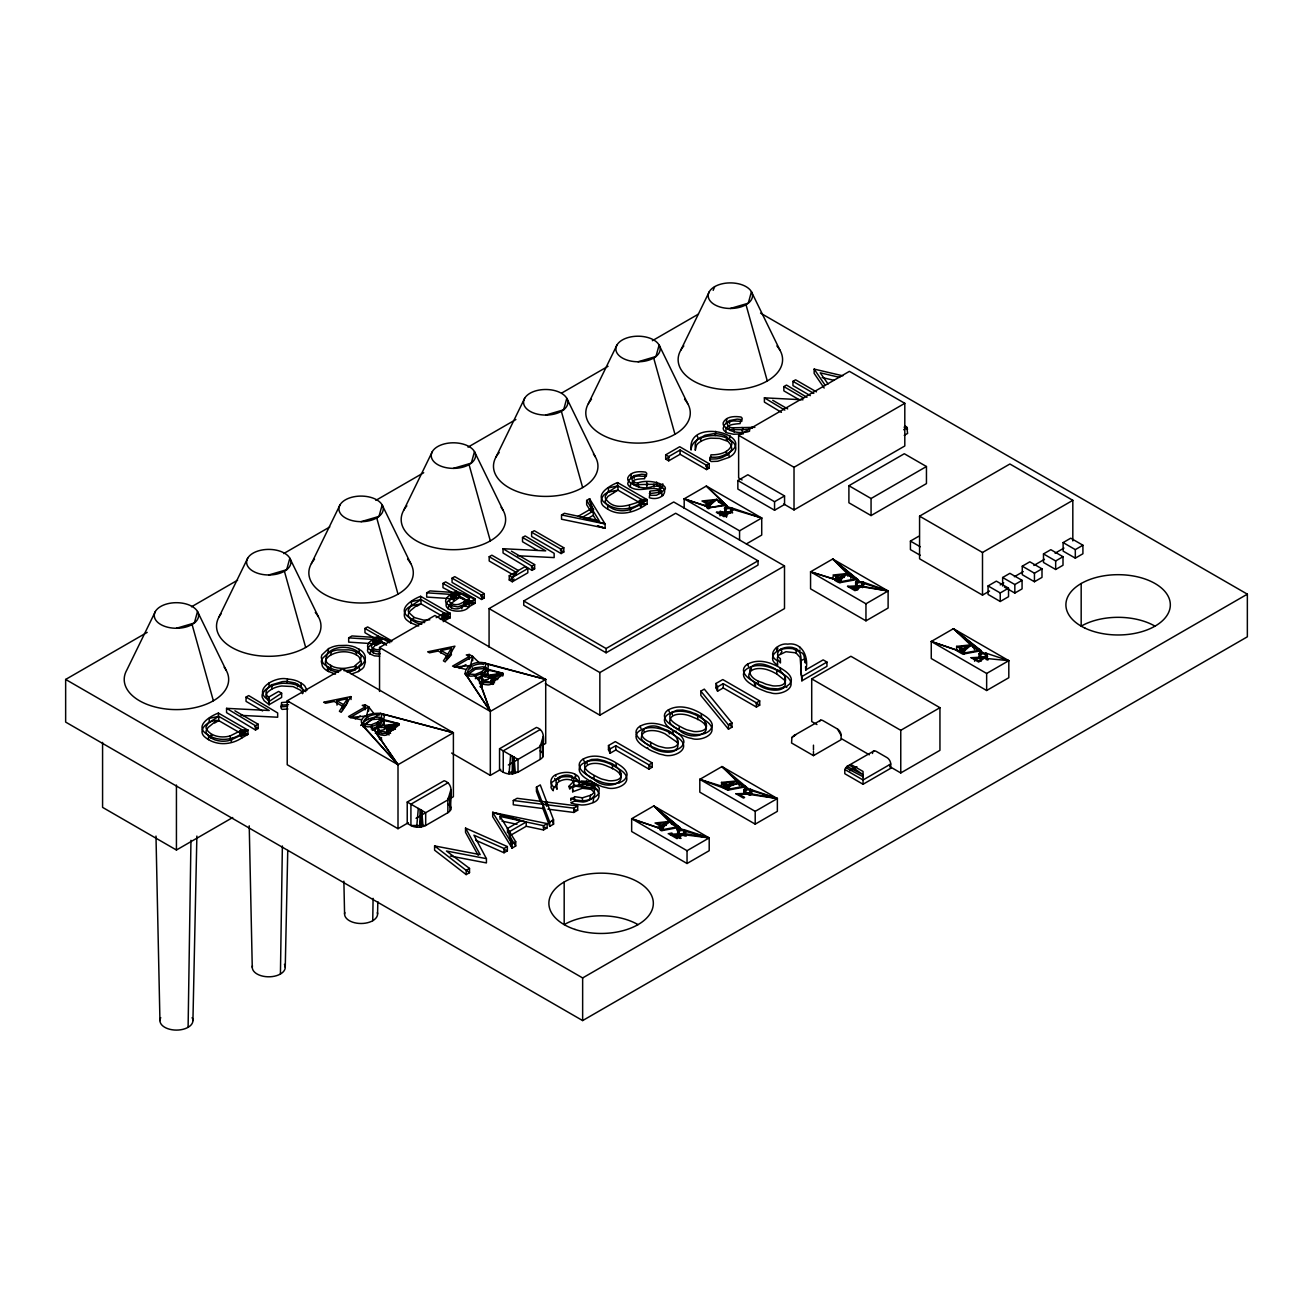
<?xml version="1.0" encoding="UTF-8"?>
<svg xmlns="http://www.w3.org/2000/svg" width="1313" height="1313" viewBox="0 0 1313 1313"><rect width="100%" height="100%" fill="white"/><g stroke="black" fill="none" stroke-linecap="round" stroke-linejoin="round"><path stroke-width="1.5" d="M420.029 809.432L419.947 827.19L416.681 827.19A10.438 6.023 0 0 1 410.92 825.5L407.227 823.366L407.227 802.046L444.155 780.726C455.627 784.386 449.391 799.174 450.786 807.495M512.349 756.124L512.267 773.882L509.001 773.882A10.438 6.023 0 0 1 503.24 772.192L499.547 770.058L499.547 748.738L536.475 727.418C547.948 731.095 541.711 745.882 543.106 754.187M421.539 826.96L421.686 810.384L419.947 827.19L425.691 825.5L447.864 812.698L447.864 798.353M513.859 773.669L514.007 757.076L512.267 773.882L518.011 772.192L540.168 759.406L540.168 745.062M188.104 1027.308L190.959 840.353M280.424 974.016L282.377 845.982M372.744 920.708L373.089 898.355M488.452 671.632L486.187 667.956A7.451 4.3 0 0 0 482.724 666.791L474.535 667.907L465.048 674.308M676.802 829.865L676.802 827.026L671.665 824.055L653.808 805.919L709.201 837.907L709.201 850.693L687.044 863.494L631.651 831.506L631.651 818.721L653.808 805.919L679.625 827.338L677.639 830.128L683.81 830.735L683.548 834.855A3.414 1.97 0 0 1 684.516 835.61M684.188 508.312L684.188 498.842L706.345 486.04L726.565 505.341L724.563 508.131L730.75 508.755L730.488 512.874A3.397 1.97 0 0 0 726.631 512.562L725.564 509.772M857.635 583.645L857.635 579.378L840.451 582.578L840.057 581.807L854.812 579.066L849.675 576.095L832.721 559.01L888.113 590.981L888.113 608.034L865.956 620.836L810.564 588.848L810.564 571.795L832.721 559.01L857.635 579.378L855.649 582.168L861.82 582.791L861.558 586.911A3.414 1.97 0 0 1 862.526 587.65M981.205 654.99L981.205 650.723L964.021 653.923L963.627 653.152L978.382 650.411L973.245 647.44L953.419 628.681L1008.811 660.669L1008.811 677.721L986.654 690.507L931.262 658.535L931.262 641.483L953.419 628.681L981.205 650.723L979.219 653.513L985.39 654.12L985.127 658.24A3.414 1.97 0 0 1 986.375 659.766M192.929 1020.578L196.884 836.069M285.249 967.271L287.76 850.43M377.57 913.979L377.832 901.67M649.902 492.112L650.526 495.362L656.352 495.264L660.784 493.163L661.112 490.389C651.379 484.76 637.905 494.197 628.812 485.876A10.849 6.253 0 0 1 627.745 483.397L629.042 479.836L632.193 477.587A12.03 6.942 0 0 1 638.43 476.012L646.275 476.504L646.767 473.402L645.619 472.138C639.546 471.186 630.946 471.252 627.877 477.587A12.884 7.435 0 0 0 627.991 480.263L630.683 483.151A10.471 6.056 0 0 0 634.868 484.694L656.024 484.202L660.734 485.728L661.243 488.288L658.683 490.307L650.148 491.062L649.328 497.742C664.624 502.469 672.748 484.349 652.84 486.319C639.694 492.244 618.538 479.048 644.601 478.736L645.536 474.6L641.762 474.206L634.163 475.651L634.113 478.539M749.608 431.156C736.921 436.425 711.843 425.363 740.04 423.623L740.975 419.504L737.2 419.11L729.618 420.554L729.552 423.426M494.558 682.858L493.048 681.48L492.9 677.131L490.685 676.047L503.01 674.554L502.748 673.241L487.648 669.17L484.628 671.862A37.946 21.911 0 0 1 481.789 673.569C454.823 684.106 465.114 658.617 484.382 662.901L545.716 679.445L545.716 743.404L542.253 745.407M630.683 483.151L630.306 487.189M725.761 432.075L724.251 430.762A10.849 6.253 0 0 1 723.184 428.284L724.481 424.723L727.648 422.491A12.03 6.942 0 0 1 733.885 420.899L741.73 421.407L742.206 418.289L741.057 417.042C734.985 416.09 726.384 416.155 723.315 422.491A12.884 7.435 0 0 0 723.447 425.166L726.138 428.054L725.761 432.075L727.221 432.88L733.524 434.258L743.339 433.864M795.957 652.84L785.978 651.724L778.74 655.22A11.259 6.499 0 0 0 777.444 657.665A10.98 6.335 0 0 0 777.591 659.471L780.464 662.934L780.349 658.584C775.064 655.811 778.067 649.147 783.04 648.261A10.832 6.253 0 0 1 788.112 647.227A11.44 6.598 0 0 1 792.396 647.44L796.351 648.786L795.957 652.84L800.159 657.452L801.849 680.823L826.944 666.331L826.944 662.064L823.153 659.881L805.969 669.794C808.874 657.304 802.44 641.827 787.603 644.141C778.412 642.467 765.61 654.481 777.394 660.767L777.706 665.231L774.719 662.95A17.414 10.061 0 0 1 772.848 660.242C770.682 651.921 781.875 648.245 788.374 648.409A16.609 9.585 0 0 1 792.921 648.77L802.21 653.037A16.445 9.503 0 0 1 803.884 655.335L805.345 663.032L805.345 658.765L800.881 660.521L800.881 663.721M736.38 783.713L736.527 780.94L721.969 766.579L699.813 779.364L699.813 792.166L755.205 824.137L777.362 811.352L777.362 798.55L721.969 766.579L739.219 782.827L746.03 786.766L746.03 791.033M650.641 742.321L654.974 744.652A36.255 20.926 0 0 0 658.65 746.276L665.363 747.901A12.26 7.074 0 0 0 669.761 747.885C686.354 746.572 674.537 731.374 664.985 729.519A34.794 20.089 0 0 0 661.227 727.976C647.621 720.755 631.11 734.591 650.641 742.321L650.821 746.687C657.55 753.055 681.595 756.419 677.41 742.501L677.475 739.761M758.29 681.447L758.29 684.647C765.019 690.999 789.064 694.38 784.879 680.462L784.944 677.705M302.482 693.543A17.775 10.258 0 0 0 302.958 690.983L302.285 688.472A17.217 9.946 0 0 0 300.611 686.207L295.13 682.941L287.235 681.48A17.857 10.307 0 0 0 282.361 681.644L272.152 684.664L271.66 689.21A21.533 12.424 0 0 1 275.549 687.454L276.945 686.994A20.877 12.063 0 0 1 281.753 685.977L293.078 686.584L300.185 690.047A17.003 9.815 0 0 1 302.187 692.575L302.63 693.559M728.699 453.428L729.355 457.301L732.26 455.234A21.221 12.244 0 0 0 735.017 451.836C738.743 443.794 729.01 438.066 722.396 436.622A20.893 12.063 0 0 0 716.701 435.686C707.133 434.948 691.377 438.247 691.081 450.08C686.617 413.365 769.188 439.149 720.181 456.579A21.221 12.26 0 0 1 715.224 457.252L710.202 457.187L709.89 460.354L711.137 461.519L717.719 461.273L729.355 457.301M568.906 786.405L569.744 789.097L573.371 785.831L574.011 782.285A6.696 3.857 0 0 0 568.611 779.545C563.359 778.609 552.363 782.614 557.073 789.326L556.761 784.6C551.608 775.13 575.127 770.78 573.847 780.808A17.84 10.307 0 0 1 571.368 783.68L568.906 786.405L572.698 787.521L578.852 784.813A12.523 7.238 0 0 1 583.185 783.927L591.605 785.338L591.047 789.326L594.543 792.56A12.638 7.287 0 0 1 594.592 795.268L591.835 798.665L587.124 801.127A11.784 6.795 0 0 1 582.939 802.03L574.815 801.028L570.81 802.719A25.456 14.689 0 0 0 575.127 804.13L581.265 804.984A15.608 9.01 0 0 0 586.09 804.672A15.871 9.158 0 0 0 590.538 803.523C607.919 799.24 595.101 781.022 582.053 785.141M450.917 789.622L447.864 799.912L416.024 818.278M543.237 736.314L540.168 746.605L508.344 764.987M581.15 780.972L591.145 781.777A15.346 8.863 0 0 1 595.249 783.615L599.286 788.128L598.794 793.298A18.349 10.602 0 0 1 595.265 796.843L593.706 797.795L593.099 802.391M700.535 437.344L700.912 441.381L699.796 442.071A18.612 10.75 0 0 0 696.53 445.156L695.283 450.31L695.217 445.074A19.318 11.144 0 0 1 695.644 442.612A18.005 10.389 0 0 1 697.909 439.297L705.032 435.227L713.517 433.7A17.643 10.192 0 0 1 718.769 433.996L721.986 434.685A17.693 10.225 0 0 1 726.302 436.474L731.587 442.12A16.495 9.519 0 0 1 731.718 444.762C728.994 452.952 718.572 454.987 710.973 454.823L709.89 460.354M726.302 436.474L727.484 440.019L726.631 440.922L719.606 438.394L710.842 438.165A17.988 10.389 0 0 0 705.836 439.215A21.484 12.408 0 0 0 700.912 441.381M416.681 827.19L418.305 808.431M509.001 773.882L510.626 755.139M370.512 726.483L378.801 734.394A8.502 4.907 0 0 0 382.575 735.132C388.779 736.987 395.032 728.354 386.646 726.45L398.988 724.973L398.709 723.644L383.626 719.573C361.338 739.35 348.848 712.352 380.36 713.32L453.395 732.752L453.395 796.712L449.932 798.714M492.9 677.131C498.71 680.708 490.816 685.944 486.598 684.73A8.502 4.907 0 0 1 482.823 683.991L474.535 676.064M387.122 734.23L388.106 731.883C389.239 728.108 383.511 726.795 380.754 727.55M491.144 683.81L492.129 681.48C493.261 677.689 487.533 676.392 484.776 677.131M381.443 716.192L381.541 718.736L377.586 722.183L377.176 726.68L371.3 729.092L372.285 725.991M485.482 665.789L485.564 668.333L481.608 671.764L481.198 676.277L475.322 678.69M482.363 685.829L481.559 684.336L482.872 682.136L482.708 677.984L481.559 679.609L483.66 682.432L482.593 684.598M631.504 473.698L630.7 478.441M726.942 418.584L726.155 423.328M466.558 599.91L459.648 597.284L449.473 604.571A6.598 3.808 0 0 0 451.377 607.821L453.888 608.723A6.746 3.89 0 0 0 459.599 608.296L463.965 606.163L469.118 606.688L475.175 603.192L475.175 598.925L469.118 602.421L469.118 606.688C462.816 615.797 436.08 609.774 450.064 599.352M654.005 487.025L653.923 484.185M335.504 674.143L327.462 670.976A22.387 12.933 0 0 1 324.426 668.727A20.45 11.801 0 0 1 322.424 666.233L321.357 661.604A21.993 12.703 0 0 1 322.095 658.831L327.79 653.3L328.627 648.573L332.583 646.882A20.204 11.669 0 0 1 338.491 645.553L346.648 645.372A20.647 11.915 0 0 1 351.244 646.045A19.843 11.456 0 0 1 355.413 647.309L360.944 650.378A21.5 12.408 0 0 1 363.209 652.512C370.282 661.013 358.252 669.433 350.325 670.057A21.221 12.244 0 0 1 345.614 670.648L343.957 670.697M726.532 517.174L725.712 512.923L731.243 512.251L733.245 509.51L729.651 507.327L724.563 508.131L725.531 511.955L732.227 512.562M579.542 782.663L579.246 778.691A11.571 6.68 0 0 0 577.014 775.376L573.305 773.423A13.639 7.878 0 0 0 564.459 772.454L562.555 772.701A16.774 9.683 0 0 0 557.204 774.21C551.558 775.523 548.145 782.991 553.561 786.782L553.249 790.738L552.428 789.835A18.415 10.635 0 0 1 551 787.439L551.739 782.482L558.025 778.133A16.774 9.683 0 0 1 563.507 776.82C569.103 776.18 578.918 777.165 579.279 784.37L580.264 785.371L578.951 785.617L579.542 784.074M799.568 647.883L799.748 646.932M591.605 785.338C596.676 787.258 594.789 793.725 590.538 795.268L589.586 800.06M749.969 794.299L750.1 790.098L744.044 789.556L746.03 786.766L728.846 789.966L699.813 779.364L755.205 811.352L777.362 798.55L748.279 788.653L744.044 789.556L744.044 792.757M379.834 714.978L378.62 714.567L365.195 724.497L364.916 727.189M468.938 675.358L469.217 674.078C463.194 668.038 478.753 662.015 483.857 664.559M389.108 734.968L386.498 732.621L387.187 728.797M361.502 719.754L350.194 717.505L368.658 706.837L366.606 715.946L350.194 717.505L348.536 716.537L365.096 706.985L362.257 705.344L365.244 704.868L368.658 706.837L373.565 713.123M466.492 676.146L466.788 674.898M469.726 668.908L472.68 656.434L469.266 654.465L466.296 654.924L469.135 656.566L452.558 666.134L465.524 669.335M476.307 675.588L476.685 678.312M590.489 781.284L589.389 780.644A65.355 37.732 0 0 1 586.435 778.757C582.151 776.229 576.407 770.485 580.658 765.463A14.525 8.387 0 0 1 583.202 763.329C591.244 758.668 601.338 760.178 609.511 763.723A51.798 29.904 0 0 1 612.81 765.298L620.868 770.189A36.731 21.205 0 0 1 624.135 773.012C633.834 783.451 614.944 791.033 606.343 787.603A23.716 13.688 0 0 1 602.158 786.618L594.855 783.648A66.224 38.241 0 0 1 591.589 781.924L590.702 780.349M647.293 748.476L646.193 747.836A65.355 37.732 0 0 1 643.255 745.965C638.971 743.421 633.227 737.676 637.478 732.654A14.525 8.387 0 0 1 640.005 730.52C648.048 725.859 658.158 727.369 666.315 730.914A51.798 29.904 0 0 1 669.614 732.49L677.672 737.397A36.731 21.205 0 0 1 680.938 740.204C690.654 750.659 671.747 758.241 663.163 754.811A23.716 13.688 0 0 1 658.962 753.826L651.675 750.855A66.224 38.241 0 0 1 648.409 749.116L647.522 747.54M675.703 732.08L674.603 731.439A65.355 37.732 0 0 1 671.665 729.552C667.381 727.025 661.637 721.28 665.888 716.258A14.525 8.387 0 0 1 668.415 714.124C676.458 709.463 686.551 710.973 694.725 714.518A51.798 29.904 0 0 1 698.024 716.094L706.082 720.985A36.731 21.205 0 0 1 709.348 723.808C719.064 734.262 700.157 741.845 691.557 738.398A23.716 13.688 0 0 1 687.372 737.414L680.068 734.443A66.224 38.241 0 0 1 676.819 732.72L675.932 731.144M659.421 489.191L659.815 485.121M571.943 779.019L572.041 776.229M210.556 736.314L210.884 735.083L211.902 735.657L210.556 736.314L210.72 737.824L213.904 739.449A17.2 9.93 0 0 0 217.974 740.696L221.076 741.139A14.41 8.321 0 0 0 225.721 741.09C233.78 740.63 239.606 733.491 247.927 734.394L247.927 730.126L218.385 713.074C211.606 715.552 194.603 725.006 205.632 733.393A27.146 15.674 0 0 0 208.537 735.378C218.483 741.287 231.416 740.417 240.985 734.131M240.968 730.373L247.927 734.394L241.444 735.296L241.969 733.573L247.927 730.126L240.164 731.111L240.164 735.378L241.969 737.84L247.927 734.394L242.249 734.18L218.762 720.624C210.195 718.605 195.046 730.012 205.632 737.66A27.146 15.674 0 0 0 208.537 739.646C218.861 745.817 232.204 744.487 241.969 737.84L241.444 735.296L247.927 730.126L242.249 729.913L230.267 735.871L230.267 740.138M820.773 720.181L793.741 735.707L791.903 737.479L791.575 742.994L813.469 755.631L841.141 739.662L841.141 735.395L837.448 728.994L822.939 720.624A5.219 3.02 60 0 0 819.427 721.543M574.815 801.028L574.405 796.63L582.398 797.812L590.538 795.268M208.537 735.378L208.537 739.646M443.236 621.623L450.178 617.619L450.178 613.352L420.636 596.299C413.858 598.794 396.854 608.247 407.883 616.618A27.146 15.674 0 0 0 410.788 618.604L410.788 622.871L418.666 626.022M444.959 614.615L450.178 617.619L444.5 617.405L444.5 613.138L442.415 614.336L442.415 618.604L444.221 621.065L444.221 616.798L450.178 613.352L444.5 613.138L421.013 599.581L411.478 601.584L411.478 605.851C404.962 607.952 401.023 616.601 407.883 620.885A27.146 15.674 0 0 0 410.788 622.871M607.738 504.898L607.738 509.165C620.425 517.076 635.968 512.037 647.128 503.913L647.128 499.646L617.586 482.593C610.808 485.088 593.804 494.525 604.833 502.912A27.146 15.674 0 0 0 607.738 504.898C617.701 510.806 630.617 509.936 640.186 503.65M647.128 503.913C638.807 503.01 632.981 510.166 624.939 510.609A14.41 8.321 0 0 1 620.278 510.659L617.176 510.215A17.2 9.93 0 0 1 613.105 508.968L608.017 506.014L605.572 502.797A13.77 7.96 0 0 1 605.342 500.302L607.952 496.396L617.963 490.143L617.963 485.876L607.804 492.26L605.309 496.199A13.852 7.993 0 0 0 605.638 498.71C616.092 513.892 634.048 502.173 647.128 499.646L640.646 504.816L647.128 503.913L641.45 503.7L641.45 499.432L639.365 500.63L639.365 504.898L641.171 507.36L641.171 503.092L647.128 499.646L641.45 499.432L617.963 485.876L608.428 487.878L608.428 492.145C601.912 494.23 597.973 502.895 604.833 507.179A27.146 15.674 0 0 0 607.738 509.165M731.226 510.609L731.965 508.147M862.296 584.646L863.035 582.184L857.996 581.364L855.649 582.168L855.649 585.368M985.866 655.975L986.605 653.513L981.566 652.709L979.219 653.513L979.219 656.713M646.817 487.648L646.964 484.792M742.272 432.551L742.403 429.696L730.307 429.581A10.471 6.056 0 0 1 726.138 428.054M658.683 493.146L658.683 490.307M297.493 686.814L297.838 684.171M347.157 672.289A19.81 11.44 0 0 0 351.392 671.353L355.052 669.893L355.938 666.216L345.976 668.169A17.266 9.962 0 0 1 341.035 668.317L337.654 667.94A16.248 9.372 0 0 1 333.026 666.627L328.217 663.82A16.79 9.7 0 0 1 326.001 661.096C324.327 645.225 351.917 643.534 360.09 653.841A18.201 10.52 0 0 1 361.206 656.287L360.172 661.309L355.052 665.625M872.472 753.481A5.219 3.02 60 0 1 876.165 751.348L887.03 757.617A5.219 3.02 60 0 1 890.723 764.018L890.723 768.286L863.051 784.255L844.801 773.718L844.801 769.467L846.967 766.447L873.998 750.921M390.256 641.351L381.623 638.069L371.448 645.356A6.598 3.808 0 0 0 373.352 648.606L373.352 652.856L375.863 653.759A6.746 3.89 0 0 0 380.327 653.693M469.611 600.894L475.175 603.192L468.872 603.996L475.175 598.925L459.648 593.016L449.473 600.32A6.598 3.808 0 0 0 451.377 603.553L451.377 607.821M379.703 656.237L374.402 655.86L369.856 653.858L370.873 650.23C361.814 645.471 373.778 637.937 378.604 636.313L391.586 641.68M447.881 608.805L448.898 605.178C439.839 600.435 451.803 592.885 456.612 591.277L475.175 598.925L445.632 581.872L442.99 583.399L442.99 587.666L464.047 598.597M713.172 290.337L714.699 286.644M591.047 789.326L582.414 788.276L572.698 791.788L572.698 789.655M649.328 493.491C683.909 491.193 654.235 476.865 637.987 482.856L638.692 487.156M754.893 427.332L733.442 427.759L734.131 432.059M799.568 651.067L800.06 649.968M594.871 787.652L595.249 783.615M360.665 725.498C364.44 719.918 371.989 716.652 378.702 717.21A7.451 4.3 0 0 1 382.165 718.359L384.446 721.182M327.331 668.054L327.856 666.938L324.721 664.723A20.565 11.866 0 0 1 322.588 662.261L321.34 657.665A22.173 12.802 0 0 1 321.948 654.875L328.627 648.573M729.486 439.51L729.88 435.473M287.005 683.285L287.498 679.067C275.714 675.653 250.799 689.998 268.935 700.272L269.132 704.654L281.639 697.433L281.639 693.166L278.602 691.426L268.755 697.105L269.132 704.654L264.143 700.732L262.305 697.4A18.612 10.75 0 0 1 262.37 693.953L265.423 689.686L270.412 686.502A25.702 14.837 0 0 1 274.171 684.959L278.717 683.794A20.893 12.063 0 0 1 283.526 683.269L290.37 683.597A20.68 11.948 0 0 1 295.622 684.779A20.975 12.112 0 0 1 298.773 685.993L305.781 691.656M481.953 687.881L482.166 685.14L480.821 682.973M715.208 435.588L715.716 431.353M155.361 611.53L126.77 670.139A52.225 30.15 0 0 0 179.175 709.562A52.225 30.15 0 0 0 224.146 667.185M219.09 616.831L247.681 558.238M210.72 737.824L206.371 733.278A13.77 7.96 0 0 1 206.141 730.783L208.028 727.533L215.365 721.51L218.762 720.624L218.762 716.356L209.227 718.359L209.227 722.626M311.411 563.523L340.001 504.931M403.731 510.232L432.322 451.639M421.768 624.2L420.226 623.921A17.2 9.93 0 0 1 416.155 622.674L411.067 619.72L408.622 616.503A13.77 7.96 0 0 1 408.392 614.008L410.28 610.758L417.632 604.735M496.051 456.924L524.642 398.331M588.372 403.633L616.962 345.04M680.692 350.325L709.283 291.732M613.844 492.523L614.582 491.029M697.121 440.085L698.171 438.033L697.121 435.818M384.2 722.823L380.425 726.663L372.268 730.405M726.565 505.341L708.987 507.77L710.645 504.684L716.832 499.4L726.565 505.341L726.565 509.608M679.625 831.605L679.625 827.338L662.441 830.538L663.721 826.681L669.909 821.396L655.056 822.988L660.308 826.025L660.308 830.292M840.057 581.807L841.731 578.721L847.919 573.436L847.919 576.292M963.627 653.152L965.301 650.066L971.489 644.781L956.635 646.373L956.635 650.641L961.887 653.677L961.887 649.41L956.635 646.373M480.689 678.706L481.822 676.589L484.103 675.752L502.748 673.241L502.748 676.08M287.629 706.361L281.261 706.837L282.065 705.409M365.703 719.327L366.869 717.226M646.505 485.416L647.572 483.545L646.57 482.577M662.277 487.747L662.802 483.791M741.943 430.319L743.027 428.432L742.009 427.464M684.992 836.036L685.731 834.789L684.303 834.247L673.044 835.019L678.197 837.989L683.088 834.608L709.201 837.907L687.044 850.693L631.651 818.721L657.747 827.502L662.441 830.538M383.626 719.573L384.315 716.389A7.632 4.415 0 0 0 382.493 714.288L380.36 713.32M487.648 669.17L488.338 665.97A7.632 4.415 0 0 0 486.516 663.886L484.382 662.901M338.491 672.338L337.113 672.092A16.166 9.339 0 0 1 333.272 670.992C327.413 669.679 322.145 662.097 327.79 657.337A18.694 10.783 0 0 1 330.499 655.236L331.385 651.888M350.899 696.596L341.199 712.303L339.394 711.269L342.578 706.279L334.208 701.437L325.493 703.243L323.671 702.192L350.899 696.596L351.063 699.517M514.007 579.033L512.3 581.757L527.826 572.796L527.826 568.529L524.79 566.789L509.263 575.751L509.263 580.018L512.3 581.757L512.3 577.49L515.697 572.025L489.191 556.728L489.191 560.996L512.168 574.257M343.596 708.938L343.596 704.671L347.403 698.729L336.998 700.863L336.998 705.13M344.548 707.461L347.403 702.997L347.403 698.729M446.601 655.86L443.417 660.849L445.222 661.9L454.922 646.177L427.71 651.79L429.515 652.824L438.23 651.035L446.601 655.86L446.601 660.127L451.491 654.678M451.426 648.31L451.426 652.577L447.635 658.535L447.635 654.268L451.426 648.31L441.037 650.46L441.037 653.3M678.132 834.674L682.957 833.624L686.371 836.036M744.553 794.102L747.901 792.904L751.709 793.988M979.711 658.059L983.06 656.861L986.785 657.895A4.431 2.56 0 0 1 987.901 660.094M780.431 653.858L781.924 651.576L780.841 649.328M351.326 674.111L358.252 671.55L359.762 669.269L358.662 667.053M375.337 733.425L378.899 730.799L384.249 729.667L384.775 726.401L398.709 723.644L383.002 720.328L384.249 725.4L398.709 723.644M479.36 683.006L482.921 680.38L488.272 679.248L488.813 675.982L502.748 673.241L487.025 669.909L488.108 675.013M363.258 726.959A6.138 3.545 0 0 1 363.274 725.334L371.415 719.606L379.309 719.032L380.113 717.948M467.133 675.719A6.138 3.545 0 0 1 467.313 674.915L475.437 669.203L483.332 668.612L484.136 667.546M487.796 673.224L477.784 679.576M232.565 738.054L231.055 741.336M631.766 507.589L630.256 510.855M482.872 682.136A5.039 2.905 0 0 1 486.647 681.201L490.52 682.202L491.292 681.299M509.263 575.751L512.3 577.49L518.356 570.499L491.85 555.186L489.191 556.728M553.758 788.046L556.761 784.6M330.499 655.236C338.18 650.854 348.306 650.559 356.135 654.727L356.414 652.052M469.496 598.712L463.965 601.912L463.965 604.046L469.496 598.712L459.648 593.016L451.18 594.412L426.692 592.803L426.692 597.07L451.18 598.679L459.648 597.284L469.496 602.979L469.496 600.123M373.352 652.856A6.598 3.808 0 0 1 371.448 649.623L381.623 638.069L389.83 642.812M454.2 598.252L459.648 593.016L459.648 597.284L454.2 598.252L454.2 600.386L451.18 598.679L451.18 594.412L454.2 596.118M684.303 834.247L686.305 831.506L682.711 829.307L677.639 830.128L677.639 833.328M594.001 776.295L594.001 779.495C610.184 793.791 637.347 777.526 608.165 766.579A34.794 20.089 0 0 0 604.407 765.052C598.17 762.525 584.63 761.704 584.482 770.928A16.56 9.552 0 0 0 585.746 773.324L586.435 774.112A28.065 16.199 0 0 0 588.913 776.213A48.351 27.918 0 0 0 590.883 777.591L592.902 778.839M679.231 727.09L679.231 730.291C695.398 744.586 722.56 728.321 693.379 717.39A34.794 20.089 0 0 0 689.62 715.848C683.4 713.32 669.86 712.499 669.696 721.74A16.56 9.552 0 0 0 670.959 724.12L671.649 724.907A28.065 16.199 0 0 0 674.127 727.008A48.351 27.918 0 0 0 676.113 728.387L678.115 729.651M586.681 761.491C579.509 768.729 592.836 774.572 598.154 777.444A36.255 20.926 0 0 0 601.83 779.069L608.543 780.693A12.26 7.074 0 0 0 612.941 780.693C629.534 779.38 617.717 764.166 608.165 762.328A34.794 20.089 0 0 0 604.407 760.785L597.546 759.209L591.736 759.456L586.681 761.491L587.141 764.018M671.895 712.303C664.723 719.524 678.066 725.383 683.384 728.255A36.255 20.926 0 0 0 687.044 729.864L693.756 731.505A12.26 7.074 0 0 0 698.155 731.489C714.764 730.176 702.947 714.961 693.379 713.123A34.794 20.089 0 0 0 689.62 711.58L682.76 710.021L676.966 710.251L671.895 712.303L672.354 714.814M775.737 669.154L772.454 667.48A34.794 20.089 0 0 0 768.696 665.937C748.738 657.78 741.303 676.753 762.443 682.596A36.255 20.926 0 0 0 766.119 684.221L772.832 685.846A12.26 7.074 0 0 0 777.23 685.846C790.377 685.944 786.11 672.108 776.754 669.712L776.754 673.979L784.879 680.462M903.705 429.745L906.84 427.283L905.445 426.151M390.962 731.275L398.988 724.973L386.646 728.584L395.459 729.043M413.135 618.308L414.252 617.52L423.639 620.13L429.811 619.769M495.067 680.085L503.01 674.554L490.685 678.181L497.725 678.542M634.163 475.651C628.927 478.129 633.572 483.742 637.987 482.856M729.618 420.554C724.349 423.049 729.01 428.662 733.442 427.759M730.028 512.612L724.005 516.666L716.471 512.316L730.455 511.594L731.735 510.232L730.75 508.755M710.431 459.058L716.274 458.894A18.743 10.816 0 0 0 722.166 457.515L727.747 454.626L730.783 451.409A18.661 10.767 0 0 0 731.768 448.701L731.062 445.074L726.187 439.248M176.434 628.271L194.357 623.002A22.157 12.785 0 0 0 179.897 602.848A22.157 12.785 0 0 0 155.361 619.441A22.157 12.785 0 0 0 192.092 624.528L194.357 623.002L197.508 611.53L226.099 670.139M268.755 574.979L286.677 569.711A22.157 12.785 0 0 0 272.218 549.556A22.157 12.785 0 0 0 247.681 566.133A22.157 12.785 0 0 0 284.412 571.237L286.677 569.711L289.828 558.238L318.419 616.831M361.075 521.671L378.997 516.403A22.157 12.785 0 0 0 364.538 496.248A22.157 12.785 0 0 0 340.001 512.841A22.157 12.785 0 0 0 376.733 517.929L378.997 516.403L382.149 504.931L410.739 563.523M453.395 468.38L471.318 463.112A22.157 12.785 0 0 0 456.858 442.957A22.157 12.785 0 0 0 432.322 459.534A22.157 12.785 0 0 0 469.053 464.638L471.318 463.112L474.469 451.639L503.06 510.232M545.716 415.072L563.638 409.804A22.157 12.785 0 0 0 549.179 389.649A22.157 12.785 0 0 0 524.642 406.242A22.157 12.785 0 0 0 561.373 411.33L563.638 409.804L566.789 398.331L595.38 456.924M638.036 361.781L655.958 356.496A22.157 12.785 0 0 0 641.499 336.358A22.157 12.785 0 0 0 616.962 352.934A22.157 12.785 0 0 0 653.693 358.022L655.958 356.496L659.11 345.04L687.7 403.633M730.356 308.473L748.279 303.205A22.157 12.785 0 0 0 733.819 283.05A22.157 12.785 0 0 0 709.283 299.643A22.157 12.785 0 0 0 746.014 304.731L748.279 303.205L751.43 291.732L780.02 350.325M791.903 737.479L795.711 734.903L793.741 735.707M281.639 693.166L269.132 701.454L268.755 697.105C263.125 693.592 267.113 686.338 272.152 684.664M372.039 644.404C368.247 645.881 365.195 651.346 369.856 653.858M709.365 508.213L709.365 503.946L716.832 499.4L718.605 502.058L723.742 505.029L708.987 507.77M840.451 582.25L840.451 577.983L847.919 573.436L833.066 575.028L838.318 578.065L838.318 582.332L834.822 580.313M662.441 828.782L662.441 825.943L669.909 821.396M964.021 653.595L964.021 649.328L971.489 644.781M271.66 689.21L268.673 691.278A17.315 9.995 0 0 0 266.752 693.543A16.429 9.486 0 0 0 265.932 695.988L268.755 701.372M377.176 726.68C380.36 725.646 384.381 720.558 379.309 719.032M481.198 676.277C484.399 675.243 488.403 670.139 483.332 668.612M481.822 676.589L479.36 678.739A7.468 4.316 0 0 0 479.343 681.398L490.323 711.433L490.323 775.392L500.713 769.402M616.355 765.84L615.797 762.656C606.245 756.977 593.542 753.252 583.202 759.062A14.525 8.387 0 0 0 580.658 761.195C576.407 766.218 582.151 771.962 586.435 774.489A65.355 37.732 0 0 0 589.389 776.377A103.842 59.955 0 0 0 592.705 778.264A66.224 38.241 0 0 0 594.855 779.38L602.158 782.351A23.716 13.688 0 0 0 606.343 783.336C613.581 784.6 624.906 783.664 627.04 775.146A17.561 10.143 0 0 0 626.678 772.651L626.334 771.863A26.047 15.034 0 0 0 624.709 769.385L623.921 768.532A37.174 21.468 0 0 0 620.704 765.807L616.847 763.28M673.175 733.031L672.617 729.864C663.049 724.169 650.345 720.443 640.005 726.27A14.525 8.387 0 0 0 637.478 728.387C633.227 733.409 638.971 739.153 643.255 741.697A65.355 37.732 0 0 0 646.193 743.568A103.842 59.955 0 0 0 649.508 745.472A66.224 38.241 0 0 0 651.675 746.588L658.962 749.559A23.716 13.688 0 0 0 663.163 750.544C670.401 751.791 681.71 750.855 683.843 742.354A17.561 10.143 0 0 0 683.482 739.859L683.154 739.055A26.047 15.034 0 0 0 681.529 736.577L680.741 735.723A37.174 21.468 0 0 0 677.524 733.015L673.651 730.488M701.569 716.635L701.011 713.468C691.459 707.773 678.755 704.047 668.415 709.857A14.525 8.387 0 0 0 665.888 711.991C661.637 717.013 667.381 722.757 671.665 725.285A65.355 37.732 0 0 0 674.603 727.172A103.842 59.955 0 0 0 677.918 729.076A66.224 38.241 0 0 0 680.068 730.192L687.372 733.146A23.716 13.688 0 0 0 691.557 734.148C698.795 735.395 710.12 734.459 712.253 725.958A17.561 10.143 0 0 0 711.892 723.463L711.548 722.659A26.047 15.034 0 0 0 709.939 720.181L709.135 719.327A37.174 21.468 0 0 0 705.918 716.619L702.061 714.075M786.29 686.617L789.884 683.794L791.312 680.298A17.561 10.143 0 0 0 790.951 677.803L790.623 677.016A26.047 15.034 0 0 0 788.998 674.537L788.21 673.684A37.174 21.468 0 0 0 784.993 670.959C774.457 663.508 759.8 657.501 747.491 664.214A14.525 8.387 0 0 0 744.947 666.348C740.696 671.37 746.441 677.114 750.724 679.642A65.355 37.732 0 0 0 753.678 681.529A103.842 59.955 0 0 0 756.994 683.417A66.224 38.241 0 0 0 759.144 684.533L766.431 687.503A23.716 13.688 0 0 0 770.633 688.488L778.051 688.882L786.29 686.617L786.733 687.438M214.643 723.003L218.762 720.624M416.894 606.229L421.013 603.849L421.013 599.581L410.854 605.982L408.359 609.905A13.852 7.993 0 0 0 408.688 612.416L414.252 617.52M760.555 313.118L1247.35 594.165L1247.35 636.805L582.644 1020.578L65.65 722.084L65.65 679.445L147.187 632.374M191.501 606.787L237.587 580.182M283.674 553.577L329.76 526.973M375.846 500.368L423.705 472.729M468.019 447.142L515.878 419.52M561.964 392.899L608.05 366.294M652.364 340.707L698.45 314.102M262.6 710.94L246.04 701.372L246.04 697.105L248.682 695.578L277.667 712.959L277.667 717.226L241.018 715.372M385.07 643.649L381.623 642.336L373.171 643.715L348.667 642.123L348.667 637.855L351.95 635.952L376.437 637.56L376.437 641.827L372.367 641.565M373.483 637.626L364.965 632.718L364.965 628.451L367.607 626.925L391.947 640.957M426.692 592.803L429.975 590.916L454.462 592.524L454.462 596.775L450.375 596.512M452.066 578.147L454.725 576.62L484.267 593.673L484.267 597.94L481.608 599.467L452.066 582.414L452.066 578.147L481.608 595.216L484.267 593.673M537.427 550.36L522.525 541.744L522.525 537.477L525.167 535.95L554.152 553.331L554.152 557.598L517.503 555.744M531.617 532.241L534.26 530.698L563.802 547.751L563.802 552.018L561.16 553.561L531.617 536.492L531.617 532.241L561.16 549.294L563.802 547.751M561.537 514.959L564.409 513.301L599.171 520.687L586.665 500.45L589.553 498.776L605.096 523.92L605.096 528.187L561.537 519.226L561.537 514.959L605.096 523.92L582.677 517.174L593.23 511.085L589.553 498.776L589.553 501.615M665.691 454.823L679.707 446.732L709.25 463.784L709.25 468.052L706.591 469.578L680.085 454.282L668.711 460.83L665.691 459.09L665.691 454.823L668.711 456.579L680.085 450.014L706.591 465.327L709.25 463.784M798.78 399.48L783.861 390.864L783.861 386.596L786.503 385.07L806.97 397.33M810.334 395.656L792.954 385.612L792.954 381.344L795.596 379.818L816.456 391.865M665.691 459.09L669.187 457.072M589.553 498.776L591.638 508.508L578.245 516.239L605.096 523.92M586.189 519.423L593.23 515.353L593.23 511.085M386.547 645.175L381.623 642.336L381.623 638.069L373.171 639.464L373.171 643.715L378.604 640.58L386.022 643.649M451.18 598.679L456.612 595.544L456.612 591.277L442.99 583.399M742.091 479.951L738.628 477.948L738.628 435.309L849.413 371.349L904.805 403.321L904.805 445.977L794.02 509.936L783.631 503.929M287.219 700.765L342.611 668.793L453.395 732.752L398.003 764.724L287.219 700.765L287.219 764.724L398.003 828.7L408.392 822.693M379.539 647.473L434.931 615.485L545.716 679.445L490.323 711.433L379.539 647.473L379.539 691.442M255.51 730.012L255.51 725.761L258.152 724.218L258.152 728.485L255.51 730.012L226.558 712.614L226.558 708.347L269.231 710.497L246.04 697.105M512.3 577.49L527.826 568.529M531.995 570.384L531.995 566.133L534.637 564.59L534.637 568.857L531.995 570.384L503.043 552.986L503.043 548.719L545.716 550.869L522.525 537.477M463.965 606.163L469.496 602.979L463.965 604.046M509.263 580.018L512.48 578.147M489.076 647.161L489.076 608.592L673.717 501.976L784.501 565.952L784.501 608.592L599.86 715.191L545.338 683.712M523.739 600.977L675.67 513.252L758.028 560.799L758.028 565.066L606.097 652.791L523.739 605.227L523.739 600.977L606.097 648.524L758.028 560.799M737.857 480.525L747.852 474.748L784.55 495.937L784.55 504.471L774.555 510.232L737.857 489.06L737.857 480.525L774.555 501.714L784.55 495.937M746.375 543.927L761.721 535.064L761.721 518.011L739.564 530.813L684.188 498.842L704.687 505.505L707.247 504.028L707.247 508.295M708.38 503.371L713.189 500.598L705.081 501.468L708.38 503.371L708.38 507.639M709.365 503.946L710.645 504.684L705.672 506.079L684.188 498.842M718.605 502.058L719.737 501.402M355.232 718.851L360.254 715.946M738.628 435.309L794.02 467.28L904.805 403.321M478.95 662.491L472.68 656.434L454.216 667.086L470.645 665.543M459.255 668.448L465.967 664.575M102.578 742.403L102.578 807.38L176.434 850.02L232.713 817.523M904.247 435.358L907.595 433.421L906.84 427.283M848.904 485.712L904.296 453.74L926.453 466.525L926.453 483.594L871.061 515.566L848.904 502.781L848.904 485.712L871.061 498.513L926.453 466.525M489.076 608.592L599.86 672.551L784.501 565.952M447.864 782.86L410.92 804.18L410.92 825.5L425.691 825.5L425.691 812.698L407.227 802.046M540.168 729.552L503.24 750.872L503.24 772.192M989.575 591.031L982.501 595.117L919.576 558.796L919.576 516.157L1009.894 463.998L1072.819 500.335L1072.819 540.94M861.952 581.659L888.113 590.981L865.956 603.783L810.564 571.795L835.757 579.542L838.318 578.065M836.151 578.344L836.151 575.504L839.45 577.408L844.259 574.634L844.259 577.474M840.451 577.983L841.731 578.721L836.758 580.116L810.564 571.795M849.675 576.095L850.824 575.439L857.635 579.378M920.282 555.317L910.418 549.622L910.418 541.087L918.706 536.295M700.83 691.147L704.31 689.128L731.948 722.921L731.948 727.189L728.469 729.191L700.83 695.414L700.83 691.147L728.469 724.94L728.469 729.191M540.529 802.128L536.443 791.411L536.443 787.144L540.267 784.928L553.561 819.903L553.561 824.154L549.737 826.369L542.958 808.529L513.285 804.771L513.285 800.503L517.109 798.304L577.671 805.985L577.671 810.236L573.847 812.452L547.866 809.153M608.477 745.554L615.305 741.599L652.233 762.935L652.233 767.186L648.917 769.106L615.781 749.969L610.102 753.252L608.477 749.805L608.477 745.554L610.102 748.984L610.102 753.252M715.946 683.499L722.774 679.56L759.702 700.879L759.702 705.147L756.403 707.051L723.25 687.93L717.571 691.196L715.946 687.766L715.946 683.499L717.571 686.945L717.571 691.196M608.477 749.805L615.781 745.702L648.917 764.839L652.233 762.935M715.946 687.766L723.25 683.663L756.403 702.8L759.702 700.879M919.576 516.157L982.501 552.478L1072.819 500.335M526.234 826.271L526.234 822.004L507.507 832.705L507.507 828.454L520.703 820.822L492.687 812.402L492.687 816.67L512.103 848.1L515.714 846.015L515.714 841.748L500.089 816.44L543.533 825.68L547.144 823.612L547.144 827.879L543.533 829.947L526.234 826.271L509.493 835.938L512.103 848.1L509.493 831.671L509.493 835.938L515.714 846.015M469.512 868.418L469.512 872.685L466.181 874.606L466.181 870.355L469.512 868.418L446.42 851.005L486.417 858.653L486.417 862.92L450.408 856.043M486.417 858.653L473.927 835.183L504.044 848.493L507.36 846.573L507.36 850.824L504.044 852.761L475.7 840.238M547.144 823.612L492.687 812.402L512.103 843.832L515.714 841.748M549.737 826.369L549.737 822.102L553.561 819.903M513.285 800.503L573.847 808.184L577.671 805.985M801.849 680.823L801.849 676.556L826.944 662.064M728.469 724.94L731.948 722.921M816.949 724.546L811.713 721.526L811.713 678.887L850.89 656.27L939.944 707.691L939.944 750.33L900.767 772.947L890.296 766.89M988.065 585.926L996.354 581.134L1008.532 588.158L1008.532 596.693L1000.243 601.485L988.065 594.444L988.065 585.926L1000.243 592.951L1008.532 588.158M1002.64 586.025L1002.64 577.507L1009.894 573.321L1022.072 580.346L1022.072 588.881L1014.834 593.066L1004.379 587.042M1022.269 566.182L1029.819 561.816L1041.997 568.841L1041.997 577.375L1034.447 581.741L1022.269 574.7L1022.269 566.182L1034.447 573.207L1041.997 568.841M1043.49 553.922L1050.827 549.687L1063.005 556.712L1063.005 565.246L1055.668 569.481L1043.49 562.456L1043.49 553.922L1055.668 560.946L1063.005 556.712M1063.12 542.581L1070.735 538.182L1082.913 545.223L1082.913 553.758L1075.314 558.14L1063.12 551.115L1063.12 542.581L1075.314 549.622L1082.913 545.223M1000.211 584.892L1003.756 582.857M1014.375 576.719L1023.237 571.598M1033.856 565.46L1044.475 559.338M1055.11 553.2L1063.957 548.079M1002.64 577.507L1014.834 584.531L1022.072 580.346M985.521 653.004L1008.811 660.669L986.654 673.454L931.262 641.483L959.327 650.887L961.887 649.41M962.872 654.251L963.02 648.753L967.829 645.98L959.721 646.849L959.721 649.689M721.461 783.845L721.461 786.684L726.713 789.72L726.713 785.453L724.169 786.93L699.813 779.364M724.546 785.732L724.546 782.893L727.862 784.797L732.67 782.023L732.67 784.862M728.846 789.638L728.846 785.371L730.126 786.11L725.153 787.505L721.461 782.417L736.527 780.94L738.087 783.484L743.224 786.454L728.469 789.195L730.126 786.11L739.219 782.827L739.219 785.683M736.527 780.94L728.846 785.371L738.087 783.484M657.747 827.502L660.308 826.025M666.249 822.595L658.141 823.464L661.44 825.368L666.249 822.595L666.249 825.434M662.441 825.943L663.721 826.681L658.749 828.076L631.651 818.721M973.245 647.44L974.377 646.784L981.205 650.723M671.665 824.055L672.798 823.399L679.625 827.338M811.713 678.887L900.767 730.307L939.944 707.691M850.003 770.731L856.913 766.743M844.801 769.467L863.051 779.988L890.723 764.018M65.65 679.445L582.644 977.939L1247.35 594.165M440.889 619.473L450.178 617.619L443.696 618.521L450.178 613.352L442.415 614.336L436.195 617.635M377.586 722.183L371.169 724.858L365.195 724.497M481.608 671.764L475.191 674.455L469.217 674.078M497.725 679.461L490.685 680.315L492.769 680.249M468.068 603.028L457.728 606.934L448.898 605.178M443.236 617.356L440.085 619.047M355.052 668.465L356.2 667.825L355.938 666.216M355.052 669.893L360.927 664.066A17.611 10.176 0 0 0 361.338 661.539L358.909 656.763A17.988 10.389 0 0 0 356.135 654.727M358.252 671.55L362.011 669.006A20.975 12.112 0 0 0 363.931 666.84L365.424 662.015L363.504 657.157A21.435 12.375 0 0 0 361.387 654.974A23.273 13.425 0 0 0 359.549 653.661L353.148 650.805A20.91 12.063 0 0 0 348.733 649.869L337.457 649.951A20.187 11.653 0 0 0 333.059 650.985L327.79 653.3M864.315 583.546L888.113 590.981L861.098 586.648L856.207 590.046L851.054 587.059L862.313 586.287L864.364 584.351L863.035 582.184M593.706 797.795L587.157 800.224A15.559 8.978 0 0 1 581.265 800.717L575.127 799.863A25.456 14.689 0 0 1 570.81 798.468L570.81 800.585M386.498 732.621C383.856 730.389 375.354 731.833 378.341 736.232M850.02 765.381L846.967 766.447L863.051 774.736L850.02 765.381L852.186 765.2L863.051 771.47L863.051 778.543M230.267 735.871C222.16 738.283 211.262 736.774 206.436 729.175A13.852 7.993 0 0 1 206.108 726.68L208.603 722.741L218.762 716.356L242.249 729.913L242.249 734.18M570.81 798.468L574.126 797.615M490.209 682.842L483.66 682.432M386.186 733.261L382.001 733.59L378.653 732.227L377.537 730.012L378.669 728.403L379.966 732.03M608.428 492.145L617.963 490.143L641.45 503.7M411.478 605.851L421.013 603.849L444.5 617.405M662.047 829.767L676.802 827.026M668.169 833.739L671.977 833.016M376.175 643.304L381.623 642.336L376.175 645.438L373.171 643.715M288.712 701.913L281.556 702.57L281.261 706.837M384.249 725.4C380.803 725.794 374.123 726.877 375.239 731.669L398.003 764.724L398.003 828.7M393.703 729.864L386.646 730.717L390.601 733.376M750.1 790.098L750.97 792.264L748.935 793.331L735.953 793.741L743.486 798.091L744.619 797.434L739.465 794.447L750.593 793.725L752.743 791L750.462 789.097L750.708 792.034M287.892 708.987L282.082 709.381L281.146 708.331L281.524 705.13L287.235 704.802A24.799 14.312 0 0 0 288.532 704.638M716.832 499.4L701.979 500.992L707.247 504.028M836.151 575.504L844.259 574.634M836.775 578.902L840.484 578.508M836.151 579.772L840.205 579.328M724.546 782.893L732.67 782.023M725.186 786.29L728.896 785.896M724.546 787.16L728.617 786.717M742.403 429.696L749.362 429.072L749.739 430.122M861.558 586.911A3.397 1.97 0 0 0 857.717 586.599L856.142 586.714L859.506 585.516L863.298 586.599M494.771 677.853L488.813 678.115L496.921 678.526M394.737 728.091L384.775 728.534L394.934 729.027M679.789 838.383L681.119 838.318M379.703 651.97L370.873 650.23M719.984 513.022L725.712 512.923L725.137 516.009L719.984 513.022L719.984 515.878M725.35 516.419L726.729 516.386M857.849 589.767L856.782 586.96L855.075 590.702L847.558 586.353L861.541 585.631L862.805 584.269L861.82 582.791M986.605 653.513L987.589 656.451A4.989 2.889 0 0 1 984.668 657.994L978.645 662.031L971.111 657.698L985.111 656.976L986.375 655.597L985.39 654.12M974.623 661.243L974.623 658.404L983.306 658.174L1008.811 660.669M679.839 837.727L678.772 834.92L677.065 838.646L669.532 834.313L683.531 833.591L684.795 832.212L683.81 830.735M508.788 772.192L518.011 772.192L518.011 759.406L499.547 748.738M781.416 412.348L764.396 402.106L764.396 397.839L802.998 399.792M348.667 637.855L373.171 639.464L376.175 641.171M424.657 622.592L417.222 621.361L410.788 618.604M340.641 670.615L339.066 670.483A20.565 11.883 0 0 1 333.108 669.236L327.856 666.938L328.677 671.649L327.331 669.466M469.118 602.421L463.965 601.912L459.599 604.029A6.746 3.89 0 0 1 453.888 604.456L451.377 603.553M573.814 809.76L577.671 810.236M748.033 794.217L777.362 798.55L752.743 791M573.847 785.076L595.971 788.358M573.371 785.831L597.234 789.376M381.788 739.35L379.26 738.825M378.62 714.567C373.056 713.829 364.472 716.767 363.241 722.626L363.799 723.545M596.644 784.583L573.847 780.808L597.776 785.666M685.304 833.706L709.201 837.907L683.942 829.619M777.362 798.55L750.593 793.725L752.152 794.217M862.313 586.287L888.113 590.981M466.181 874.606L434.603 850.2L434.603 845.933L480.148 854.632L465.541 828.076L507.36 846.573M543.254 827.075L547.144 827.879M501.96 821.101L516.961 824.301M716.471 512.316L725.35 514.286M847.558 586.353L856.437 588.322M971.111 657.698L974.673 658.486M735.953 793.741L741.287 794.923M669.532 834.313L676.638 835.872M824.154 388.057L814.158 373.368L814.158 369.101L842.831 375.813M839.713 377.389L820.231 372.826L828.06 383.987M822.184 377.553L833.87 380.294M778.379 650.674L776.639 650.247L777.854 648.113L776.639 648.819L776.541 647.473M486.516 663.886L545.716 679.445M453.395 732.752L381.476 713.747L381.722 715.273M686.305 831.506L709.201 837.907M597.415 525.988L605.096 528.187L597.612 525.939M492.687 812.402L526.234 822.004M380.294 737.414L381.623 737.791M733.245 509.51L761.721 518.011L706.345 486.04L728.288 507.212M730.881 507.622L761.721 518.011M931.262 641.483L960.328 651.461L964.021 653.923M731.243 512.251L732.67 512.792M470.005 601.223L475.175 603.192M503.732 849.232L507.36 850.824M373.352 648.606L375.863 649.492A6.746 3.89 0 0 0 380.327 649.443M492.162 683.696L493.475 684.336M845.572 767.58L863.051 776.722M482.166 685.14L481.116 684.582L481.625 686.289M491.784 680.791L493.048 681.48M306.963 690.244L304.961 686.239A20.565 11.866 0 0 0 302.745 684.122L298.002 681.398A20.975 12.112 0 0 0 293.078 679.822A21.369 12.342 0 0 0 287.498 679.067M776.754 673.979L772.454 671.731A34.794 20.089 0 0 0 768.696 670.204C762.459 667.677 748.919 666.856 748.755 676.08A16.56 9.552 0 0 0 750.035 678.476L750.708 679.264A28.065 16.199 0 0 0 753.186 681.365A48.351 27.918 0 0 0 755.172 682.744L757.174 683.991M754.762 686.436L755.878 687.076A66.224 38.241 0 0 0 759.144 688.8L766.431 691.77A23.716 13.688 0 0 0 770.633 692.755C779.216 696.185 798.123 688.603 788.424 678.164A36.731 21.205 0 0 0 785.141 675.342L777.099 670.451A51.798 29.904 0 0 0 773.784 668.875C765.627 665.33 755.517 663.82 747.491 668.481A14.525 8.387 0 0 0 744.947 670.615C740.696 675.637 746.441 681.381 750.724 683.909A65.355 37.732 0 0 0 753.678 685.796L754.762 686.436L754.401 684.795M904.099 427.135L907.595 429.154M792.954 381.344L813.797 393.391M783.861 386.596L803.737 398.085M772.733 400.284L787.669 408.917M910.418 541.087L920.282 546.782M705.77 466.049L709.25 468.052M959.721 646.849L963.02 648.753M964.021 649.328L965.301 650.066L959.327 650.887M720.197 511.085L727.107 515.09M836.184 578.065L839.647 580.051M851.76 587.059L856.946 590.046M974.623 658.404L979.777 661.375L980.351 658.305L981.221 661.128M835.757 579.542L840.451 582.578M704.687 505.505L709.365 508.541M560.323 550.016L563.802 552.018M754.401 683.384L755.582 685.484M841.387 738.661L869.337 754.794M511.397 551.165L534.637 564.59M531.322 566.937L534.637 568.857M756.19 703.111L759.702 705.147M480.788 595.938L484.267 597.94M456.054 592.163L459.534 594.165M744.471 792.363L749.657 795.35M721.461 782.417L726.713 785.453M648.72 765.167L652.233 767.186M441.037 650.46L447.635 654.268M364.965 628.451L378.604 636.313L378.604 640.58M378.046 637.199L381.509 639.201M678.05 832.705L683.236 835.708M451.639 753.055L490.323 775.392M336.998 700.863L343.596 704.671M234.896 710.793L258.152 724.218M254.837 726.565L258.152 728.485M783.057 687.323L783.91 687.815M703.998 732.966L704.851 733.475M675.588 749.362L676.441 749.871M618.768 782.171L619.638 782.663M764.396 397.839L784.813 410.132M503.043 548.719L531.995 566.133M226.558 708.347L255.51 725.761M649.705 746.047L647.703 744.783A48.351 27.918 0 0 1 645.717 743.421A28.065 16.199 0 0 1 643.239 741.303L642.566 740.532A16.56 9.552 0 0 1 641.286 738.136C641.45 728.912 654.99 729.716 661.227 732.244A34.794 20.089 0 0 1 664.985 733.786L677.41 742.501M796.351 648.786C805.115 654.695 798.271 668.596 801.849 676.556M558.813 777.509L559.929 778.314M490.52 682.202L492.391 684.45M662.901 495.641L661.834 494.87L661.933 491.965M466.427 870.371L469.512 872.685M434.603 845.933L466.181 870.355M982.945 652.594L953.419 628.681L974.377 646.784L974.377 649.623M859.375 581.249L832.721 559.01L850.824 575.439L850.824 578.294M721.969 766.579L748.279 788.653M681.365 829.209L653.808 805.919L672.798 823.399M857.717 586.599L856.634 583.809M361.633 724.481L398.003 764.724L376.618 733.261L377.586 735.28M362.749 725.301L398.003 764.724M705.13 722.445L705.885 724.776M619.917 771.634L620.672 773.981M729.437 724.103L731.948 727.189M639.365 500.63L641.171 503.092M442.415 614.336L444.221 616.798M240.164 731.111L241.969 733.573M576.505 779.266L574.815 776.886L576.046 776.131L574.7 773.981M814.158 369.101L825.27 385.431M464.999 673.306L490.323 711.433L479.951 682.218M465.655 674.078L490.323 711.433M554.644 778.396L555.284 779.43M593.23 515.353L596.2 520.161M590.587 504.717L593.706 509.739M590.653 511.167L586.665 504.717L586.665 500.45M478.195 855.354L465.541 832.344L465.541 828.076M747.491 664.214L748.508 666.479M668.415 709.857L669.449 712.122M640.005 726.27L641.039 728.518M583.202 759.062L584.219 761.327M750.954 666.643L751.43 669.17M643.485 728.699L643.961 731.226M378.653 732.227L379.441 734.164M545.338 802.522L546.782 806.33M536.443 787.144L549.737 822.102M552.133 820.412L553.561 824.154M269.395 687.027L268.87 683.055M587.059 785.223L586.419 780.89M889.492 764.724L890.723 768.286M780.086 667.808L780.644 670.992M268.591 702.898L269.132 704.654M705.13 723.857L705.82 726.105M619.917 773.062L620.589 775.31M726.746 455.316L726.302 451.311M590.079 504.799L592.179 511.84M507.507 828.454L512.103 843.832M510.954 844.259L512.103 848.1M746.014 304.731L767.284 380.967M653.693 358.022L674.964 434.275M561.373 411.33L582.644 487.566M469.053 464.638L490.323 540.874M376.733 517.929L398.003 594.165M284.412 571.237L305.683 647.473M192.092 624.528L213.363 700.765M461.552 606.179L461.897 608.904M359.549 653.661L359.023 649.082M301.35 687.405L300.841 682.842M987.064 658.387L987.31 659.586M979.219 653.513L979.99 657.518M855.649 582.168L856.437 586.189M724.563 508.131L725.35 512.152M744.044 789.556L744.832 793.577M677.639 830.128L678.427 834.132M330.515 665.412L330.942 669.925M485.515 663.328L485.744 664.87M378.718 723.447L379.112 726.056M555.662 774.965L555.793 776.328M514.007 757.076L515.369 773.308M421.686 810.384L423.049 826.599M582.398 797.812L582.48 800.635M980.204 655.154L981.287 657.928A3.397 1.97 0 0 1 985.127 658.24M678.624 831.769L679.707 834.543A3.397 1.97 0 0 1 683.548 834.855M805.558 666.709L805.755 670.385M752.103 426.922L752.185 428.35M656.664 482.019L656.73 484.874M542.023 742.666L542.729 756.994L542.679 740.532M449.703 795.957L450.408 810.302L450.359 793.823M729.224 426.758L729.289 428.219M633.769 481.871L633.834 484.743M343.875 881.171L344.58 913.979M249.224 825.828L252.26 967.271M155.984 836.069L159.94 1020.578M745.128 790.098L746.112 793.988A3.397 1.97 0 0 1 750.773 794.956M1081.173 583.514L1081.173 626.153A52.225 30.15 0 0 1 1155.03 626.153M1075.314 549.622L1075.314 558.14M1055.668 560.946L1055.668 569.481M1034.447 573.207L1034.447 581.741M1014.834 584.531L1014.834 593.066M1000.243 592.951L1000.243 601.485M986.654 673.454L986.654 690.507M982.501 552.478L982.501 595.117M900.767 730.307L900.767 772.947M871.061 498.513L871.061 515.566M865.956 603.783L865.956 620.836M863.051 779.988L863.051 784.255M839.45 577.408L839.45 581.675M839.319 578.639L839.319 582.906M833.066 576.456L833.066 579.296M813.469 745.16L813.469 749.92M813.469 751.364L813.469 755.631M794.02 467.28L794.02 509.936M774.555 501.714L774.555 510.232M756.403 702.8L756.403 707.051M755.205 811.352L755.205 824.137M739.564 530.813L739.564 540.283M727.862 784.797L727.862 789.064M727.714 786.027L727.714 790.295M723.25 683.663L723.25 687.93M708.232 504.602L708.232 508.87M706.591 465.327L706.591 469.578M697.695 715.372L697.695 719.622M687.044 850.693L687.044 863.494M684.286 831.178L684.286 832.59M680.085 450.014L680.085 454.282M669.285 731.768L669.285 733.901M668.711 456.579L668.711 460.83M661.44 825.368L661.44 829.635M661.309 826.599L661.309 830.866M648.917 764.839L648.917 769.106M629.469 505.39L629.469 507.524M617.586 482.593L617.586 486.86M615.781 745.702L615.781 749.969M612.465 764.56L612.465 768.827M606.097 648.524L606.097 652.791M599.86 672.551L599.86 715.191M591.638 508.508L591.638 511.348M582.644 977.939L582.644 1020.578M573.847 808.184L573.847 812.452M572.698 787.521L572.698 791.788M564.18 881.991L564.18 924.631A52.225 30.15 0 0 1 638.036 924.631M561.16 549.294L561.16 553.561M558.714 779.003L558.714 780.431M546.782 802.062L546.782 804.902M543.533 825.68L543.533 829.947M542.958 804.262L542.958 808.529M541.892 801.439L541.892 804.278M515.697 572.025L515.697 574.881M504.044 848.493L504.044 852.761M500.089 816.44L500.089 819.279M483.135 674.226L483.135 675.653M481.608 595.216L481.608 599.467M472.68 656.434L472.68 660.702M472.467 667.825L472.467 669.236M469.266 654.465L469.135 659.405M420.636 596.299L420.636 600.566M368.658 706.837L368.658 711.104M368.444 718.227L368.444 719.655M365.244 704.868L365.096 709.824M342.578 706.279L342.578 710.546M218.385 713.074L218.385 717.341M176.434 785.043L176.434 850.02M315.284 612.465A52.225 30.15 0 0 1 270.117 656.287A52.225 30.15 0 0 1 221.044 613.877M407.604 559.157A52.225 30.15 0 0 1 361.075 602.995A52.225 30.15 0 0 1 314.546 559.157M501.106 507.278A52.225 30.15 0 0 1 452.033 549.687A52.225 30.15 0 0 1 406.866 505.866M593.427 453.986A52.225 30.15 0 0 1 544.353 496.396A52.225 30.15 0 0 1 499.186 452.558M684.565 399.25A52.225 30.15 0 0 1 638.036 443.105A52.225 30.15 0 0 1 591.506 399.25M776.886 345.959A52.225 30.15 0 0 1 730.356 389.797A52.225 30.15 0 0 1 683.827 345.959M192.125 1017.641A16.495 9.519 0 0 1 176.434 1030.098A16.495 9.519 0 0 1 160.744 1017.641M284.445 964.333A16.495 9.519 0 0 1 270.051 976.774A16.495 9.519 0 0 1 252.457 965.794M377.373 912.486A16.495 9.519 0 0 1 361.075 923.499A16.495 9.519 0 0 1 344.777 912.486M837.448 728.994A5.219 3.02 60 0 1 841.141 735.395M480.985 687.339A7.862 4.53 0 0 1 479.951 686.486M540.185 750.872A10.438 6.023 0 0 1 540.168 759.406M447.864 804.18A10.438 6.023 0 0 1 447.864 812.698M388.878 727.55L388.09 729.946L389.108 730.52L388.878 727.55M574.996 929.423A52.225 30.15 0 0 0 653.332 903.311A52.225 30.15 0 0 0 574.996 877.199A52.225 30.15 0 0 0 574.996 929.423M1085.244 628.254A52.225 30.15 0 0 0 1169.686 609.544A52.225 30.15 0 0 0 1099.391 576.686A52.225 30.15 0 0 0 1085.244 628.254"/></g></svg>
